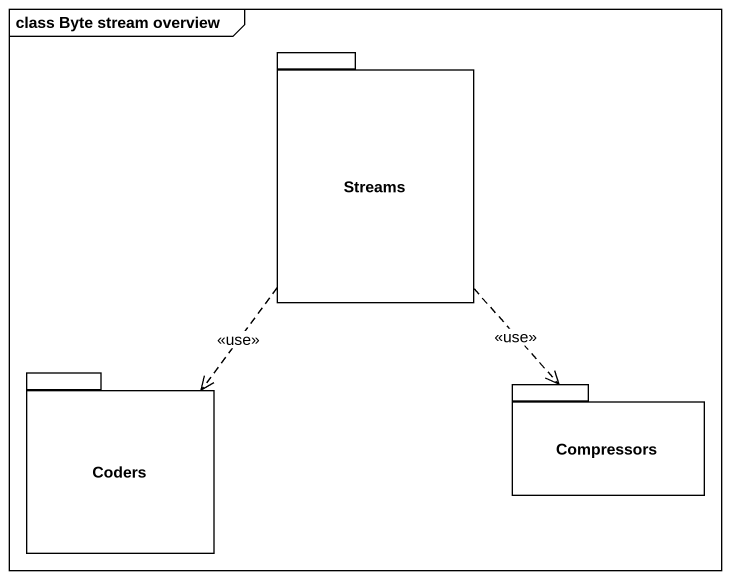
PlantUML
@startuml
mainframe class Byte stream overview
package Streams {
}
package Coders {
}
package Compressors {
}
Streams ..> Coders : <<use>>
Streams ..> Compressors : <<use>>
@enduml
